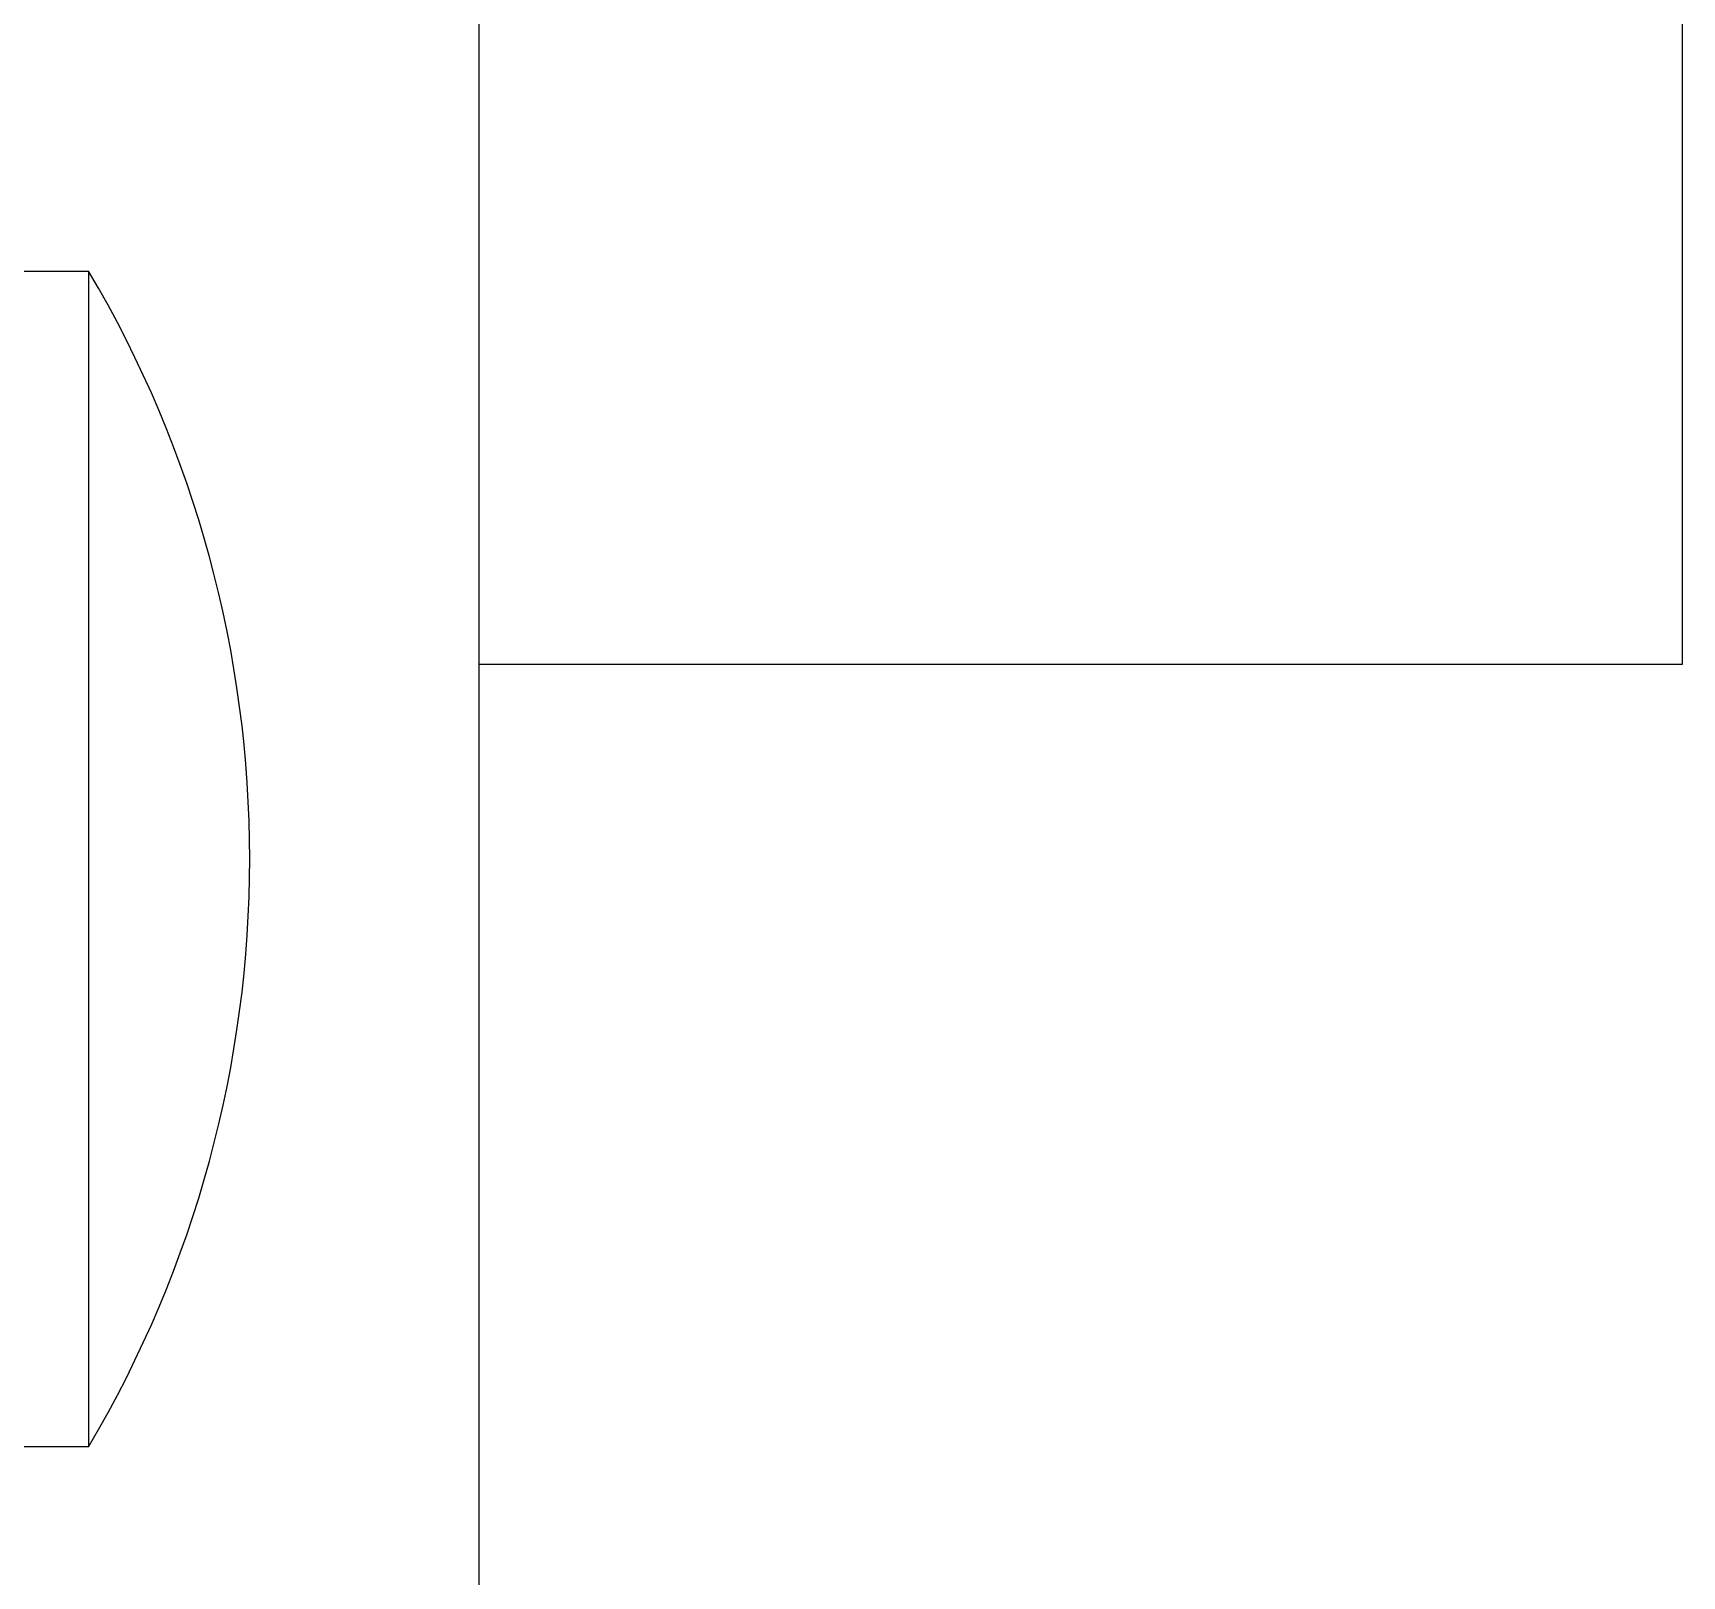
# Model space of a CAD drawing. Header units: millimetres. Extents: x 154.1 to 235.2, y 94.9 to 137.4.
# Drawn here: x 163.48 to 163.7542, y 121.0514 to 121.3079 of the extents above; entities that cross this region are included whole.
import ezdxf

# ---------------------------------------------------------------- set-up
doc = ezdxf.new("R2010")
doc.units = ezdxf.units.MM
doc.header["$LTSCALE"] = 0.05
doc.layers.add('Desnivel', color=1, linetype='Continuous')
doc.layers.add('P5-EQUIP', color=41, linetype='Continuous')

msp = doc.modelspace()

# ---------------------------------------------------------------- linework, layer by layer
at = {"layer": 'Desnivel'}
for p, q in [((163.5541764338337, 122.2260834051827), (163.5541764338337, 120.3760834051828)), ((163.7541764338337, 121.9896019097175), (163.7541764338337, 121.2029297430287)), ((163.7541764338337, 121.2029297430287), (163.5541764338336, 121.2029297430287))]:
    msp.add_line(p, q, dxfattribs=at)
at = {"layer": 'P5-EQUIP'}
msp.add_lwpolyline([(163.4892876516019, 121.2683001564532), (163.4892876516019, 121.0728827426314), (162.9997677360703, 121.0728827426314), (162.9997677360703, 121.2683001564532)], close=True, dxfattribs=at)
msp.add_arc((163.3245135426358, 121.1705914495423), 0.1915659113510168, 329.3326610564905, 30.66733894352441, dxfattribs=at)

doc.saveas('drawing.dxf')
